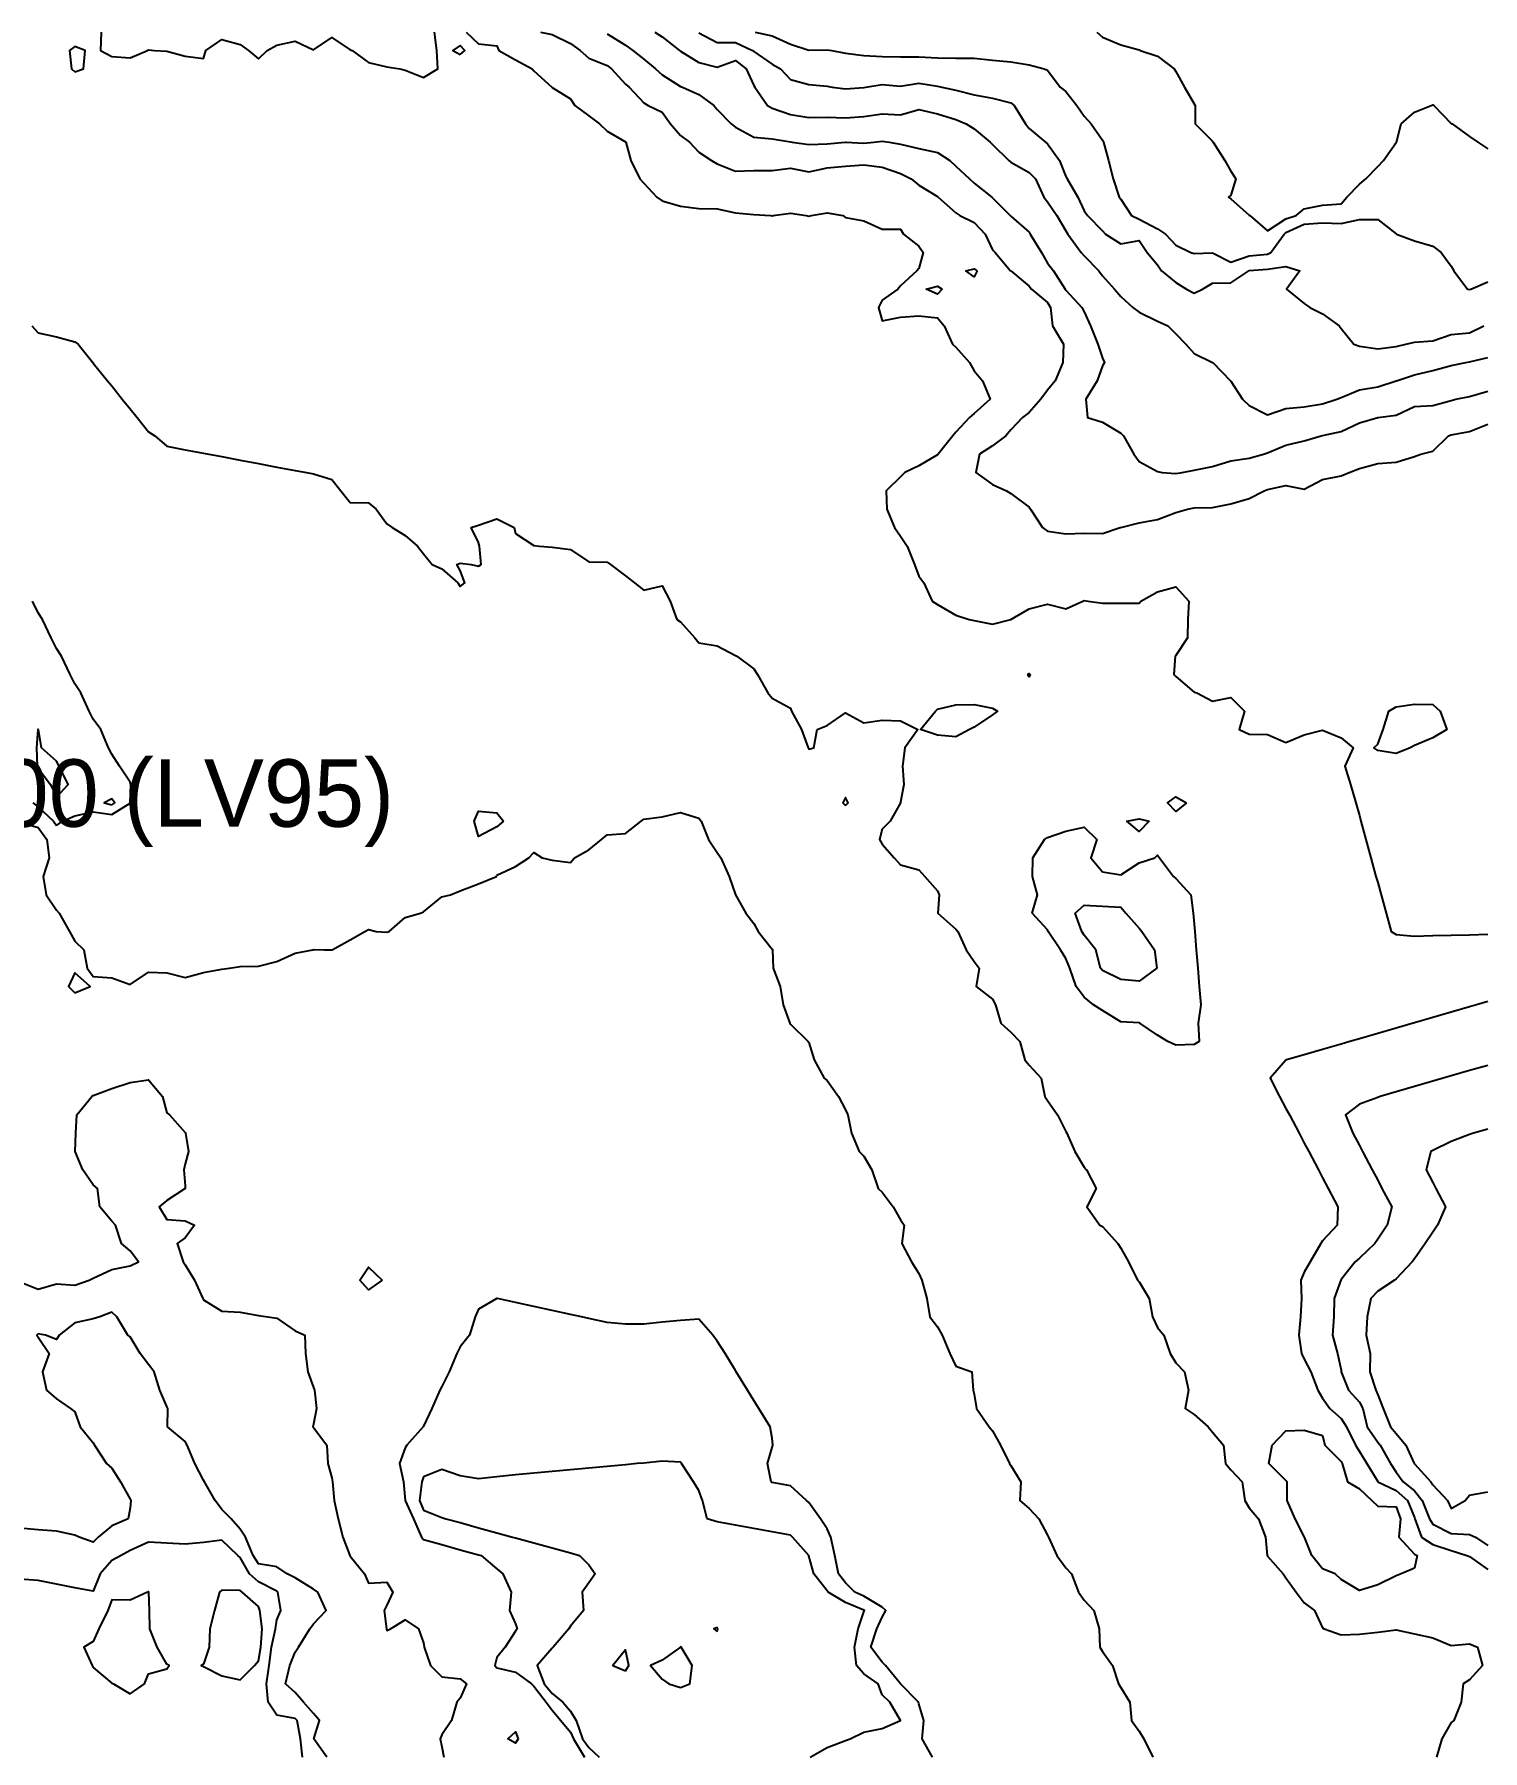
# Model space of a CAD drawing. Header units: metres. Extents: x 2681030 to 2681330, y 1246000 to 1246290.
# Drawn here: x 2681227.14 to 2681266.61, y 1246075.93 to 1246122.69 of the extents above; entities that cross this region are included whole.
import ezdxf

# ---------------------------------------------------------------- set-up
doc = ezdxf.new("R2010")
doc.units = ezdxf.units.M
doc.layers.add('BASIS_HOEHENLINIEN', color=8, linetype='Continuous')
doc.layers.add('BASIS_KOORD', color=7, linetype='Continuous')

msp = doc.modelspace()

# ---------------------------------------------------------------- linework, layer by layer
at = {"layer": 'BASIS_HOEHENLINIEN'}
for points, elevation in [([(2681228.967, 1246122.75), (2681228.947, 1246122.25), (2681229.25, 1246122.086), (2681229.75, 1246122.047), (2681230.226, 1246122.25), (2681230.25, 1246122.268), (2681230.419, 1246122.25), (2681230.75, 1246122.232), (2681231.25, 1246122.098), (2681231.75, 1246122.031), (2681231.82, 1246122.25), (2681232.25, 1246122.545), (2681232.75, 1246122.416), (2681232.976, 1246122.25), (2681233.25, 1246122.024), (2681233.489, 1246122.25), (2681233.75, 1246122.396), (2681234.25, 1246122.5), (2681234.75, 1246122.271), (2681235.25, 1246122.607), (2681235.75, 1246122.268), (2681235.807, 1246122.25), (2681236.25, 1246121.925), (2681236.75, 1246121.805), (2681237.099, 1246121.75), (2681237.25, 1246121.717), (2681237.75, 1246121.518), (2681238.137, 1246121.75), (2681238.111, 1246122.25), (2681238.05, 1246122.75)], 439), ([(2681238.75, 1246122.143), (2681238.872, 1246122.25), (2681238.75, 1246122.39), (2681238.546, 1246122.25), (2681238.75, 1246122.143)], 439), ([(2681238.909, 1246122.75), (2681239.25, 1246122.43), (2681239.75, 1246122.376), (2681239.8, 1246122.25), (2681240.25, 1246121.999), (2681240.705, 1246121.75), (2681240.75, 1246121.698), (2681241.246, 1246121.25), (2681241.25, 1246121.246), (2681241.75, 1246120.932), (2681241.874, 1246120.75), (2681242.25, 1246120.474), (2681242.541, 1246120.25), (2681242.75, 1246120.051), (2681243.25, 1246119.758), (2681243.257, 1246119.75), (2681243.4, 1246119.25), (2681243.647, 1246118.75), (2681243.75, 1246118.633), (2681244.103, 1246118.25), (2681244.25, 1246118.154), (2681244.75, 1246118.006), (2681245.25, 1246117.943), (2681245.75, 1246117.933), (2681246.25, 1246117.831), (2681246.75, 1246117.786), (2681247.201, 1246117.75), (2681247.25, 1246117.744), (2681247.279, 1246117.75), (2681247.75, 1246117.822), (2681248.179, 1246117.75), (2681248.25, 1246117.732), (2681248.308, 1246117.75), (2681248.75, 1246117.826), (2681249.176, 1246117.75), (2681249.25, 1246117.699), (2681249.75, 1246117.608), (2681250.25, 1246117.385), (2681250.75, 1246117.384), (2681250.831, 1246117.25), (2681251.25, 1246116.919), (2681251.362, 1246116.75), (2681251.25, 1246116.308), (2681251.194, 1246116.25), (2681250.75, 1246115.835), (2681250.674, 1246115.75), (2681250.25, 1246115.444), (2681250.145, 1246115.25), (2681250.25, 1246114.885), (2681250.75, 1246114.982), (2681251.25, 1246115.023), (2681251.75, 1246114.966), (2681251.934, 1246114.75), (2681252.164, 1246114.25), (2681252.25, 1246114.167), (2681252.628, 1246113.75), (2681252.75, 1246113.524), (2681252.984, 1246113.25), (2681253.192, 1246112.75), (2681252.75, 1246112.359), (2681252.629, 1246112.25), (2681252.25, 1246111.855), (2681252.175, 1246111.75), (2681251.768, 1246111.25), (2681251.75, 1246111.231), (2681251.25, 1246110.937), (2681250.867, 1246110.75), (2681250.75, 1246110.635), (2681250.351, 1246110.25), (2681250.37, 1246109.75), (2681250.579, 1246109.25), (2681250.75, 1246109.021), (2681250.929, 1246108.75), (2681251.127, 1246108.25), (2681251.25, 1246107.928), (2681251.381, 1246107.75), (2681251.607, 1246107.25), (2681251.75, 1246107.156), (2681252.25, 1246106.867), (2681252.614, 1246106.75), (2681252.75, 1246106.723), (2681253.25, 1246106.62), (2681253.75, 1246106.747), (2681253.754, 1246106.75), (2681254.25, 1246107.036), (2681254.75, 1246107.167), (2681255.25, 1246107.038), (2681255.719, 1246107.25), (2681255.75, 1246107.263), (2681255.861, 1246107.25), (2681256.25, 1246107.195), (2681256.75, 1246107.19), (2681257.25, 1246107.197), (2681257.296, 1246107.25), (2681257.75, 1246107.503), (2681258.25, 1246107.64), (2681258.601, 1246107.25), (2681258.579, 1246106.75), (2681258.568, 1246106.25), (2681258.25, 1246105.769), (2681258.228, 1246105.75), (2681258.197, 1246105.25), (2681258.25, 1246105.191), (2681258.75, 1246104.766), (2681258.825, 1246104.75), (2681259.25, 1246104.521), (2681259.75, 1246104.621), (2681260.118, 1246104.25), (2681259.978, 1246103.75), (2681260.25, 1246103.624), (2681260.75, 1246103.618), (2681261.25, 1246103.396), (2681261.75, 1246103.607), (2681262.25, 1246103.734), (2681262.75, 1246103.522), (2681263.077, 1246103.25), (2681262.854, 1246102.75), (2681263.011, 1246102.25), (2681263.156, 1246101.75), (2681263.25, 1246101.406), (2681263.293, 1246101.25), (2681263.429, 1246100.75), (2681263.566, 1246100.25), (2681263.703, 1246099.75), (2681263.75, 1246099.578), (2681263.84, 1246099.25), (2681263.977, 1246098.75), (2681264.113, 1246098.25), (2681264.25, 1246098.168), (2681264.75, 1246098.123), (2681265.25, 1246098.135), (2681265.75, 1246098.148), (2681266.25, 1246098.16), (2681266.75, 1246098.175)], 439), ([(2681240.936, 1246122.75), (2681241.25, 1246122.688), (2681241.75, 1246122.44), (2681242.015, 1246122.25), (2681242.25, 1246122.042), (2681242.75, 1246121.841), (2681242.873, 1246121.75), (2681243.25, 1246121.336), (2681243.349, 1246121.25), (2681243.75, 1246120.823), (2681243.873, 1246120.75), (2681244.25, 1246120.565), (2681244.475, 1246120.25), (2681244.75, 1246119.933), (2681244.993, 1246119.75), (2681245.25, 1246119.484), (2681245.592, 1246119.25), (2681245.75, 1246119.16), (2681246.25, 1246118.958), (2681246.75, 1246118.976), (2681247.25, 1246118.978), (2681247.75, 1246119.041), (2681248.25, 1246118.942), (2681248.75, 1246119.054), (2681249.25, 1246119.099), (2681249.75, 1246119.137), (2681250.25, 1246119.074), (2681250.75, 1246118.896), (2681251.039, 1246118.75), (2681251.25, 1246118.584), (2681251.75, 1246118.27), (2681251.776, 1246118.25), (2681252.25, 1246117.831), (2681252.359, 1246117.75), (2681252.75, 1246117.564), (2681253.053, 1246117.25), (2681253.25, 1246116.818), (2681253.326, 1246116.75), (2681253.748, 1246116.25), (2681253.75, 1246116.247), (2681254.25, 1246115.831), (2681254.318, 1246115.75), (2681254.75, 1246115.384), (2681254.838, 1246115.25), (2681254.892, 1246114.75), (2681255.191, 1246114.25), (2681255.173, 1246113.75), (2681254.96, 1246113.25), (2681254.75, 1246112.996), (2681254.569, 1246112.75), (2681254.25, 1246112.389), (2681254.07, 1246112.25), (2681253.75, 1246111.916), (2681253.613, 1246111.75), (2681253.25, 1246111.48), (2681252.899, 1246111.25), (2681252.8, 1246110.75), (2681253.25, 1246110.424), (2681253.634, 1246110.25), (2681253.75, 1246110.18), (2681254.25, 1246109.805), (2681254.29, 1246109.75), (2681254.617, 1246109.25), (2681254.75, 1246109.155), (2681255.25, 1246109.086), (2681255.75, 1246109.097), (2681256.25, 1246109.091), (2681256.735, 1246109.25), (2681256.75, 1246109.255), (2681257.25, 1246109.38), (2681257.75, 1246109.476), (2681258.25, 1246109.663), (2681258.569, 1246109.75), (2681258.75, 1246109.792), (2681259.25, 1246109.799), (2681259.75, 1246109.896), (2681260.25, 1246110.047), (2681260.658, 1246110.25), (2681260.75, 1246110.285), (2681261.25, 1246110.396), (2681261.75, 1246110.301), (2681262.25, 1246110.562), (2681262.75, 1246110.662), (2681262.97, 1246110.75), (2681263.25, 1246110.863), (2681263.75, 1246110.996), (2681264.25, 1246111.036), (2681264.75, 1246111.191), (2681264.927, 1246111.25), (2681265.25, 1246111.33), (2681265.676, 1246111.75), (2681265.75, 1246111.781), (2681266.25, 1246111.865), (2681266.75, 1246112.068)], 438.5), ([(2681242.75, 1246122.702), (2681243.25, 1246122.394), (2681243.448, 1246122.25), (2681243.75, 1246122.01), (2681244.069, 1246121.75), (2681244.25, 1246121.589), (2681244.75, 1246121.272), (2681244.802, 1246121.25), (2681245.25, 1246121.049), (2681245.66, 1246120.75), (2681245.75, 1246120.64), (2681246.128, 1246120.25), (2681246.25, 1246120.159), (2681246.75, 1246119.884), (2681247.25, 1246119.84), (2681247.75, 1246119.757), (2681247.798, 1246119.75), (2681248.25, 1246119.686), (2681248.75, 1246119.705), (2681249.241, 1246119.75), (2681249.25, 1246119.751), (2681249.263, 1246119.75), (2681249.75, 1246119.722), (2681250.021, 1246119.75), (2681250.25, 1246119.778), (2681250.436, 1246119.75), (2681250.75, 1246119.695), (2681251.25, 1246119.578), (2681251.75, 1246119.475), (2681252.092, 1246119.25), (2681252.25, 1246119.1), (2681252.625, 1246118.75), (2681252.75, 1246118.638), (2681253.237, 1246118.25), (2681253.25, 1246118.238), (2681253.734, 1246117.75), (2681253.75, 1246117.732), (2681254.25, 1246117.299), (2681254.281, 1246117.25), (2681254.589, 1246116.75), (2681254.75, 1246116.456), (2681254.919, 1246116.25), (2681255.234, 1246115.75), (2681255.25, 1246115.721), (2681255.685, 1246115.25), (2681255.75, 1246115.126), (2681255.92, 1246114.75), (2681256.122, 1246114.25), (2681256.25, 1246113.867), (2681256.302, 1246113.75), (2681256.25, 1246113.657), (2681256.106, 1246113.25), (2681255.799, 1246112.75), (2681255.841, 1246112.25), (2681256.25, 1246112.12), (2681256.75, 1246111.823), (2681256.824, 1246111.75), (2681257.101, 1246111.25), (2681257.25, 1246111.051), (2681257.75, 1246110.777), (2681257.88, 1246110.75), (2681258.25, 1246110.721), (2681258.418, 1246110.75), (2681258.75, 1246110.817), (2681259.25, 1246110.919), (2681259.75, 1246111.067), (2681260.25, 1246111.142), (2681260.642, 1246111.25), (2681260.75, 1246111.287), (2681261.25, 1246111.501), (2681261.75, 1246111.614), (2681262.21, 1246111.75), (2681262.25, 1246111.762), (2681262.75, 1246111.874), (2681263.25, 1246112.103), (2681263.75, 1246112.25), (2681263.75, 1246112.25), (2681264.25, 1246112.319), (2681264.75, 1246112.547), (2681265.25, 1246112.574), (2681265.75, 1246112.717), (2681265.883, 1246112.75), (2681266.25, 1246112.819), (2681266.75, 1246112.964)], 438), ([(2681244.054, 1246122.75), (2681244.25, 1246122.622), (2681244.72, 1246122.25), (2681244.75, 1246122.229), (2681245.25, 1246121.925), (2681245.75, 1246121.8), (2681246.25, 1246121.976), (2681246.537, 1246121.75), (2681246.75, 1246121.296), (2681246.777, 1246121.25), (2681247.118, 1246120.75), (2681247.25, 1246120.682), (2681247.75, 1246120.504), (2681248.25, 1246120.426), (2681248.75, 1246120.433), (2681249.25, 1246120.416), (2681249.75, 1246120.452), (2681250.25, 1246120.52), (2681250.75, 1246120.497), (2681251.25, 1246120.64), (2681251.75, 1246120.526), (2681252.25, 1246120.366), (2681252.534, 1246120.25), (2681252.75, 1246120.114), (2681253.193, 1246119.75), (2681253.25, 1246119.693), (2681253.694, 1246119.25), (2681253.75, 1246119.209), (2681254.25, 1246118.93), (2681254.421, 1246118.75), (2681254.649, 1246118.25), (2681254.75, 1246118.128), (2681255.003, 1246117.75), (2681255.25, 1246117.341), (2681255.304, 1246117.25), (2681255.668, 1246116.75), (2681255.75, 1246116.653), (2681256.15, 1246116.25), (2681256.25, 1246116.114), (2681256.577, 1246115.75), (2681256.75, 1246115.551), (2681257.078, 1246115.25), (2681257.25, 1246115.125), (2681257.75, 1246114.879), (2681258.029, 1246114.75), (2681258.25, 1246114.533), (2681258.52, 1246114.25), (2681258.75, 1246113.995), (2681259.25, 1246113.753), (2681259.254, 1246113.75), (2681259.74, 1246113.25), (2681259.75, 1246113.237), (2681260.069, 1246112.75), (2681260.25, 1246112.579), (2681260.75, 1246112.327), (2681261.25, 1246112.495), (2681261.75, 1246112.544), (2681262.25, 1246112.624), (2681262.637, 1246112.75), (2681262.75, 1246112.793), (2681263.25, 1246113.007), (2681263.75, 1246113.082), (2681264.25, 1246113.246), (2681264.262, 1246113.25), (2681264.75, 1246113.417), (2681265.25, 1246113.531), (2681265.75, 1246113.668), (2681266.15, 1246113.75), (2681266.25, 1246113.772), (2681266.75, 1246113.882)], 437.5), ([(2681245.25, 1246122.727), (2681245.75, 1246122.465), (2681246.25, 1246122.468), (2681246.713, 1246122.25), (2681246.75, 1246122.224), (2681247.25, 1246121.879), (2681247.472, 1246121.75), (2681247.75, 1246121.456), (2681248.25, 1246121.326), (2681248.75, 1246121.276), (2681248.883, 1246121.25), (2681249.25, 1246121.202), (2681249.75, 1246121.241), (2681249.805, 1246121.25), (2681250.25, 1246121.323), (2681250.75, 1246121.278), (2681251.25, 1246121.362), (2681251.75, 1246121.275), (2681251.872, 1246121.25), (2681252.25, 1246121.168), (2681252.75, 1246121.045), (2681253.25, 1246120.949), (2681253.75, 1246120.826), (2681253.843, 1246120.75), (2681254.155, 1246120.25), (2681254.25, 1246120.125), (2681254.693, 1246119.75), (2681254.75, 1246119.706), (2681255.081, 1246119.25), (2681255.25, 1246118.813), (2681255.286, 1246118.75), (2681255.577, 1246118.25), (2681255.75, 1246117.878), (2681255.838, 1246117.75), (2681256.25, 1246117.338), (2681256.331, 1246117.25), (2681256.75, 1246116.981), (2681257.25, 1246117.071), (2681257.467, 1246116.75), (2681257.75, 1246116.41), (2681257.858, 1246116.25), (2681258.25, 1246115.93), (2681258.542, 1246115.75), (2681258.75, 1246115.635), (2681258.973, 1246115.75), (2681259.25, 1246115.913), (2681259.75, 1246115.916), (2681260.234, 1246116.25), (2681260.25, 1246116.258), (2681260.75, 1246116.29), (2681261.25, 1246116.365), (2681261.63, 1246116.25), (2681261.263, 1246115.75), (2681261.75, 1246115.356), (2681261.899, 1246115.25), (2681262.25, 1246115.074), (2681262.698, 1246114.75), (2681262.75, 1246114.675), (2681263.102, 1246114.25), (2681263.25, 1246114.196), (2681263.75, 1246114.126), (2681264.25, 1246114.186), (2681264.52, 1246114.25), (2681264.75, 1246114.306), (2681265.25, 1246114.343), (2681265.75, 1246114.515), (2681266.25, 1246114.562), (2681266.641, 1246114.75)], 437), ([(2681246.781, 1246122.75), (2681247.25, 1246122.651), (2681247.75, 1246122.419), (2681248.25, 1246122.257), (2681248.75, 1246122.267), (2681248.877, 1246122.25), (2681249.25, 1246122.181), (2681249.75, 1246122.11), (2681250.25, 1246122.084), (2681250.75, 1246122.073), (2681251.25, 1246122.081), (2681251.75, 1246122.051), (2681252.25, 1246122.045), (2681252.75, 1246122.043), (2681253.25, 1246121.988), (2681253.75, 1246121.938), (2681254.25, 1246121.856), (2681254.661, 1246121.75), (2681254.75, 1246121.71), (2681255.101, 1246121.25), (2681255.25, 1246121.13), (2681255.547, 1246120.75), (2681255.75, 1246120.459), (2681255.939, 1246120.25), (2681256.25, 1246119.81), (2681256.279, 1246119.75), (2681256.416, 1246119.25), (2681256.54, 1246118.75), (2681256.705, 1246118.25), (2681256.75, 1246118.195), (2681257.041, 1246117.75), (2681257.25, 1246117.654), (2681257.75, 1246117.391), (2681257.965, 1246117.25), (2681258.25, 1246116.95), (2681258.657, 1246116.75), (2681258.75, 1246116.716), (2681259.25, 1246116.739), (2681259.75, 1246116.487), (2681260.25, 1246116.651), (2681260.75, 1246116.698), (2681260.842, 1246116.75), (2681261.197, 1246117.25), (2681261.25, 1246117.292), (2681261.75, 1246117.514), (2681262.25, 1246117.552), (2681262.75, 1246117.535), (2681263.25, 1246117.647), (2681263.75, 1246117.645), (2681264.25, 1246117.254), (2681264.258, 1246117.25), (2681264.75, 1246117.061), (2681265.25, 1246116.917), (2681265.477, 1246116.75), (2681265.75, 1246116.377), (2681265.826, 1246116.25), (2681266.2, 1246115.75), (2681266.25, 1246115.737), (2681266.291, 1246115.75), (2681266.75, 1246115.946)], 436.5), ([(2681256.092, 1246122.75), (2681256.25, 1246122.612), (2681256.75, 1246122.4), (2681257.25, 1246122.268), (2681257.277, 1246122.25), (2681257.75, 1246122.097), (2681258.204, 1246121.75), (2681258.25, 1246121.676), (2681258.488, 1246121.25), (2681258.75, 1246120.797), (2681258.772, 1246120.75), (2681258.779, 1246120.25), (2681259.25, 1246119.775), (2681259.269, 1246119.75), (2681259.587, 1246119.25), (2681259.75, 1246118.963), (2681259.883, 1246118.75), (2681259.75, 1246118.308), (2681259.687, 1246118.25), (2681259.75, 1246118.206), (2681260.25, 1246117.767), (2681260.265, 1246117.75), (2681260.75, 1246117.333), (2681261.25, 1246117.659), (2681261.524, 1246117.75), (2681261.75, 1246117.936), (2681262.25, 1246118.037), (2681262.75, 1246118.074), (2681262.908, 1246118.25), (2681263.25, 1246118.609), (2681263.423, 1246118.75), (2681263.75, 1246119.092), (2681263.906, 1246119.25), (2681264.25, 1246119.74), (2681264.266, 1246119.75), (2681264.39, 1246120.25), (2681264.75, 1246120.571), (2681265.21, 1246120.75), (2681265.25, 1246120.771), (2681265.278, 1246120.75), (2681265.75, 1246120.264), (2681265.778, 1246120.25), (2681266.25, 1246119.906), (2681266.481, 1246119.75), (2681266.75, 1246119.57)], 436), ([(2681228.25, 1246121.665), (2681228.483, 1246121.75), (2681228.527, 1246122.25), (2681228.25, 1246122.362), (2681228.097, 1246122.25), (2681228.154, 1246121.75), (2681228.25, 1246121.665)], 439), ([(2681252.833, 1246116.25), (2681252.75, 1246116.083), (2681252.526, 1246116.25), (2681252.75, 1246116.305), (2681252.833, 1246116.25)], 439), ([(2681251.877, 1246115.75), (2681251.75, 1246115.613), (2681251.444, 1246115.75), (2681251.75, 1246115.827), (2681251.877, 1246115.75)], 439), ([(2681227.073, 1246114.75), (2681227.25, 1246114.562), (2681227.75, 1246114.451), (2681228.25, 1246114.315), (2681228.335, 1246114.25), (2681228.737, 1246113.75), (2681228.75, 1246113.733), (2681229.138, 1246113.25), (2681229.25, 1246113.11), (2681229.539, 1246112.75), (2681229.75, 1246112.487), (2681229.94, 1246112.25), (2681230.25, 1246111.864), (2681230.425, 1246111.75), (2681230.75, 1246111.466), (2681231.25, 1246111.372), (2681231.75, 1246111.278), (2681231.9, 1246111.25), (2681232.25, 1246111.184), (2681232.75, 1246111.089), (2681233.25, 1246110.996), (2681233.75, 1246110.902), (2681234.25, 1246110.808), (2681234.555, 1246110.75), (2681234.75, 1246110.713), (2681235.25, 1246110.563), (2681235.498, 1246110.25), (2681235.75, 1246109.931), (2681236.25, 1246109.925), (2681236.453, 1246109.75), (2681236.75, 1246109.358), (2681236.895, 1246109.25), (2681237.25, 1246109.033), (2681237.588, 1246108.75), (2681237.75, 1246108.534), (2681237.984, 1246108.25), (2681238.25, 1246108.126), (2681238.684, 1246107.75), (2681238.75, 1246107.651), (2681238.877, 1246107.75), (2681238.75, 1246108.085), (2681238.658, 1246108.25), (2681238.75, 1246108.285), (2681239.049, 1246108.25), (2681239.25, 1246108.199), (2681239.316, 1246108.25), (2681239.277, 1246108.75), (2681239.25, 1246108.843), (2681239.045, 1246109.25), (2681239.25, 1246109.32), (2681239.75, 1246109.493), (2681240.214, 1246109.25), (2681240.25, 1246109.093), (2681240.75, 1246108.765), (2681240.905, 1246108.75), (2681241.25, 1246108.719), (2681241.75, 1246108.652), (2681242.25, 1246108.322), (2681242.75, 1246108.311), (2681242.845, 1246108.25), (2681243.25, 1246107.939), (2681243.494, 1246107.75), (2681243.75, 1246107.545), (2681244.25, 1246107.663), (2681244.473, 1246107.25), (2681244.654, 1246106.75), (2681244.75, 1246106.686), (2681245.143, 1246106.25), (2681245.25, 1246106.11), (2681245.75, 1246106.026), (2681246.25, 1246105.768), (2681246.288, 1246105.75), (2681246.75, 1246105.401), (2681246.848, 1246105.25), (2681247.133, 1246104.75), (2681247.25, 1246104.602), (2681247.75, 1246104.332), (2681247.78, 1246104.25), (2681248.049, 1246103.75), (2681248.226, 1246103.25), (2681248.25, 1246103.213), (2681248.387, 1246103.25), (2681248.471, 1246103.75), (2681248.75, 1246103.864), (2681249.25, 1246104.207), (2681249.75, 1246103.935), (2681250.25, 1246104.001), (2681250.75, 1246103.984), (2681251.215, 1246103.75), (2681250.861, 1246103.25), (2681250.804, 1246102.75), (2681250.841, 1246102.25), (2681250.75, 1246101.773), (2681250.742, 1246101.75), (2681250.466, 1246101.25), (2681250.25, 1246101.039), (2681250.172, 1246100.75), (2681250.25, 1246100.627), (2681250.569, 1246100.25), (2681250.75, 1246100.066), (2681251.25, 1246099.931), (2681251.413, 1246099.75), (2681251.75, 1246099.351), (2681251.804, 1246099.25), (2681251.761, 1246098.75), (2681252.25, 1246098.31), (2681252.304, 1246098.25), (2681252.532, 1246097.75), (2681252.75, 1246097.431), (2681252.892, 1246097.25), (2681252.811, 1246096.75), (2681253.25, 1246096.406), (2681253.337, 1246096.25), (2681253.481, 1246095.75), (2681253.75, 1246095.505), (2681253.994, 1246095.25), (2681254.137, 1246094.75), (2681254.25, 1246094.602), (2681254.582, 1246094.25), (2681254.677, 1246093.75), (2681254.75, 1246093.646), (2681255.028, 1246093.25), (2681255.25, 1246092.796), (2681255.283, 1246092.75), (2681255.494, 1246092.25), (2681255.75, 1246091.824), (2681255.818, 1246091.75), (2681256.077, 1246091.25), (2681255.82, 1246090.75), (2681256.182, 1246090.25), (2681256.25, 1246090.211), (2681256.664, 1246089.75), (2681256.75, 1246089.619), (2681256.956, 1246089.25), (2681257.2, 1246088.75), (2681257.25, 1246088.703), (2681257.519, 1246088.25), (2681257.614, 1246087.75), (2681257.75, 1246087.46), (2681257.92, 1246087.25), (2681258.096, 1246086.75), (2681258.25, 1246086.5), (2681258.482, 1246086.25), (2681258.595, 1246085.75), (2681258.502, 1246085.25), (2681258.75, 1246085.091), (2681259.126, 1246084.75), (2681259.25, 1246084.611), (2681259.55, 1246084.25), (2681259.6, 1246083.75), (2681259.75, 1246083.582), (2681260.059, 1246083.25), (2681260.13, 1246082.75), (2681260.25, 1246082.549), (2681260.505, 1246082.25), (2681260.697, 1246081.75), (2681260.741, 1246081.25), (2681260.75, 1246081.227), (2681261.178, 1246080.75), (2681261.25, 1246080.635), (2681261.529, 1246080.25), (2681261.75, 1246079.961), (2681262.028, 1246079.75), (2681262.25, 1246079.274), (2681262.292, 1246079.25), (2681262.75, 1246079.083), (2681263.25, 1246079.103), (2681263.75, 1246079.16), (2681264.25, 1246079.225), (2681264.75, 1246079.112), (2681265.25, 1246079.008), (2681265.75, 1246078.794), (2681266.25, 1246078.839), (2681266.472, 1246078.75), (2681266.607, 1246078.25), (2681266.25, 1246077.862), (2681266.081, 1246077.75), (2681266.021, 1246077.25), (2681265.824, 1246076.75), (2681265.75, 1246076.699), (2681265.501, 1246076.25), (2681265.352, 1246075.75)], 439.5), ([(2681227.75, 1246101.138), (2681227.911, 1246101.25), (2681228.25, 1246101.397), (2681228.75, 1246101.504), (2681229.25, 1246101.431), (2681229.75, 1246101.745), (2681229.754, 1246101.75), (2681229.773, 1246102.25), (2681229.75, 1246102.319), (2681229.462, 1246102.75), (2681229.25, 1246103.078), (2681229.16, 1246103.25), (2681228.951, 1246103.75), (2681228.75, 1246104.036), (2681228.639, 1246104.25), (2681228.409, 1246104.75), (2681228.25, 1246104.995), (2681228.117, 1246105.25), (2681227.886, 1246105.75), (2681227.75, 1246105.962), (2681227.603, 1246106.25), (2681227.362, 1246106.75), (2681227.25, 1246106.928), (2681227.09, 1246107.25)], 439.5), ([(2681254.276, 1246105.25), (2681254.25, 1246105.182), (2681254.217, 1246105.25), (2681254.25, 1246105.276), (2681254.276, 1246105.25)], 439.5), ([(2681252.628, 1246103.75), (2681252.25, 1246103.554), (2681251.75, 1246103.594), (2681251.287, 1246103.75), (2681251.699, 1246104.25), (2681251.75, 1246104.305), (2681252.25, 1246104.427), (2681252.75, 1246104.43), (2681253.25, 1246104.33), (2681253.387, 1246104.25), (2681253.25, 1246104.148), (2681252.75, 1246103.815), (2681252.628, 1246103.75)], 439.5), ([(2681264.631, 1246103.25), (2681264.25, 1246103.093), (2681263.75, 1246103.177), (2681263.641, 1246103.25), (2681263.75, 1246103.355), (2681263.9, 1246103.75), (2681264.054, 1246104.25), (2681264.25, 1246104.364), (2681264.75, 1246104.444), (2681265.25, 1246104.432), (2681265.453, 1246104.25), (2681265.631, 1246103.75), (2681265.25, 1246103.525), (2681264.75, 1246103.313), (2681264.631, 1246103.25)], 439), ([(2681227.75, 1246101.904), (2681228.065, 1246102.25), (2681227.823, 1246102.75), (2681227.75, 1246102.889), (2681227.333, 1246103.25), (2681227.253, 1246103.75), (2681227.25, 1246103.757), (2681227.242, 1246103.75), (2681227.203, 1246103.25), (2681227.218, 1246102.75), (2681227.25, 1246102.695), (2681227.586, 1246102.25), (2681227.75, 1246101.904)], 439), ([(2681229.25, 1246101.696), (2681229.335, 1246101.75), (2681229.25, 1246101.86), (2681229.047, 1246101.75), (2681229.25, 1246101.696)], 439), ([(2681249.25, 1246101.683), (2681249.318, 1246101.75), (2681249.25, 1246101.895), (2681249.174, 1246101.75), (2681249.25, 1246101.683)], 439.5), ([(2681258.536, 1246101.75), (2681258.25, 1246101.517), (2681258.021, 1246101.75), (2681258.25, 1246101.912), (2681258.536, 1246101.75)], 439.5), ([(2681226.75, 1246101.225), (2681227.25, 1246101.078), (2681227.486, 1246100.75), (2681227.543, 1246100.25), (2681227.382, 1246099.75), (2681227.461, 1246099.25), (2681227.75, 1246098.825), (2681227.817, 1246098.75), (2681228.104, 1246098.25), (2681228.25, 1246097.982), (2681228.489, 1246097.75), (2681228.585, 1246097.25), (2681228.75, 1246097.021), (2681229.25, 1246096.984), (2681229.75, 1246096.8), (2681230.25, 1246097.136), (2681230.75, 1246097.125), (2681231.25, 1246096.995), (2681231.75, 1246097.128), (2681232.25, 1246097.219), (2681232.459, 1246097.25), (2681232.75, 1246097.293), (2681233.25, 1246097.301), (2681233.75, 1246097.431), (2681234.25, 1246097.659), (2681234.732, 1246097.75), (2681234.75, 1246097.756), (2681235.038, 1246097.75), (2681235.25, 1246097.747), (2681235.26, 1246097.75), (2681235.75, 1246098.02), (2681236.148, 1246098.25), (2681236.25, 1246098.3), (2681236.456, 1246098.25), (2681236.75, 1246098.228), (2681236.814, 1246098.25), (2681237.25, 1246098.626), (2681237.67, 1246098.75), (2681237.75, 1246098.787), (2681238.25, 1246099.189), (2681238.487, 1246099.25), (2681238.75, 1246099.352), (2681239.25, 1246099.545), (2681239.733, 1246099.75), (2681239.75, 1246099.779), (2681240.25, 1246100.017), (2681240.615, 1246100.25), (2681240.75, 1246100.4), (2681240.983, 1246100.25), (2681241.25, 1246100.189), (2681241.75, 1246100.123), (2681241.861, 1246100.25), (2681242.25, 1246100.472), (2681242.601, 1246100.75), (2681242.75, 1246100.882), (2681243.25, 1246100.919), (2681243.683, 1246101.25), (2681243.75, 1246101.305), (2681244.25, 1246101.369), (2681244.75, 1246101.489), (2681245.25, 1246101.335), (2681245.31, 1246101.25), (2681245.515, 1246100.75), (2681245.75, 1246100.399), (2681245.848, 1246100.25), (2681246.081, 1246099.75), (2681246.246, 1246099.25), (2681246.25, 1246099.245), (2681246.535, 1246098.75), (2681246.75, 1246098.461), (2681246.868, 1246098.25), (2681247.25, 1246097.762), (2681247.262, 1246097.75), (2681247.276, 1246097.25), (2681247.469, 1246096.75), (2681247.552, 1246096.25), (2681247.73, 1246095.75), (2681247.75, 1246095.726), (2681248.226, 1246095.25), (2681248.25, 1246095.219), (2681248.395, 1246094.75), (2681248.668, 1246094.25), (2681248.75, 1246094.191), (2681249.06, 1246093.75), (2681249.25, 1246093.385), (2681249.312, 1246093.25), (2681249.407, 1246092.75), (2681249.622, 1246092.25), (2681249.75, 1246092.124), (2681249.968, 1246091.75), (2681250.141, 1246091.25), (2681250.25, 1246091.149), (2681250.544, 1246090.75), (2681250.75, 1246090.393), (2681250.85, 1246090.25), (2681250.784, 1246089.75), (2681251.046, 1246089.25), (2681251.25, 1246088.927), (2681251.324, 1246088.75), (2681251.461, 1246088.25), (2681251.547, 1246087.75), (2681251.75, 1246087.478), (2681251.884, 1246087.25), (2681252.086, 1246086.75), (2681252.25, 1246086.405), (2681252.693, 1246086.25), (2681252.724, 1246085.75), (2681252.75, 1246085.643), (2681252.821, 1246085.25), (2681253.158, 1246084.75), (2681253.25, 1246084.645), (2681253.474, 1246084.25), (2681253.717, 1246083.75), (2681253.75, 1246083.699), (2681254.025, 1246083.25), (2681254.002, 1246082.75), (2681254.25, 1246082.531), (2681254.512, 1246082.25), (2681254.75, 1246081.802), (2681254.783, 1246081.75), (2681255.01, 1246081.25), (2681255.25, 1246080.913), (2681255.403, 1246080.75), (2681255.596, 1246080.25), (2681255.75, 1246080.03), (2681256.014, 1246079.75), (2681256.161, 1246079.25), (2681256.177, 1246078.75), (2681256.25, 1246078.632), (2681256.52, 1246078.25), (2681256.688, 1246077.75), (2681256.75, 1246077.653), (2681256.993, 1246077.25), (2681257.039, 1246076.75), (2681257.25, 1246076.457), (2681257.38, 1246076.25), (2681257.625, 1246075.75)], 440), ([(2681227.103, 1246101.75), (2681227.25, 1246101.643), (2681227.669, 1246101.25), (2681227.75, 1246101.138)], 439.5), ([(2681239.924, 1246101.25), (2681239.75, 1246101.098), (2681239.25, 1246100.834), (2681239.128, 1246101.25), (2681239.25, 1246101.526), (2681239.75, 1246101.48), (2681239.924, 1246101.25)], 440), ([(2681258.886, 1246095.25), (2681258.75, 1246095.173), (2681258.25, 1246095.154), (2681258.035, 1246095.25), (2681257.75, 1246095.426), (2681257.265, 1246095.75), (2681257.25, 1246095.759), (2681256.75, 1246095.785), (2681256.25, 1246096.095), (2681256.002, 1246096.25), (2681255.75, 1246096.455), (2681255.537, 1246096.75), (2681255.36, 1246097.25), (2681255.25, 1246097.508), (2681255.104, 1246097.75), (2681254.771, 1246098.25), (2681254.75, 1246098.293), (2681254.336, 1246098.75), (2681254.479, 1246099.25), (2681254.34, 1246099.75), (2681254.356, 1246100.25), (2681254.674, 1246100.75), (2681254.75, 1246100.806), (2681255.25, 1246100.983), (2681255.75, 1246101.088), (2681256.093, 1246100.75), (2681255.929, 1246100.25), (2681256.25, 1246099.876), (2681256.75, 1246099.792), (2681257.25, 1246100.119), (2681257.681, 1246100.25), (2681257.75, 1246100.324), (2681257.8, 1246100.25), (2681258.181, 1246099.75), (2681258.25, 1246099.694), (2681258.662, 1246099.25), (2681258.725, 1246098.75), (2681258.75, 1246098.443), (2681258.766, 1246098.25), (2681258.806, 1246097.75), (2681258.847, 1246097.25), (2681258.887, 1246096.75), (2681258.928, 1246096.25), (2681258.857, 1246095.75), (2681258.886, 1246095.25)], 439.5), ([(2681257.519, 1246101.25), (2681257.25, 1246100.976), (2681256.912, 1246101.25), (2681257.25, 1246101.315), (2681257.519, 1246101.25)], 439.5), ([(2681257.73, 1246097.25), (2681257.25, 1246096.898), (2681256.75, 1246096.937), (2681256.25, 1246097.184), (2681256.198, 1246097.25), (2681256.068, 1246097.75), (2681255.75, 1246098.145), (2681255.686, 1246098.25), (2681255.504, 1246098.75), (2681255.75, 1246098.968), (2681256.25, 1246098.938), (2681256.75, 1246098.909), (2681256.888, 1246098.75), (2681257.25, 1246098.335), (2681257.326, 1246098.25), (2681257.665, 1246097.75), (2681257.73, 1246097.25)], 440), ([(2681228.25, 1246096.575), (2681228.664, 1246096.75), (2681228.25, 1246097.119), (2681228.07, 1246096.75), (2681228.25, 1246096.575)], 440), ([(2681266.75, 1246096.34), (2681266.438, 1246096.25), (2681266.25, 1246096.195), (2681265.75, 1246096.051), (2681265.25, 1246095.906), (2681264.75, 1246095.761), (2681264.713, 1246095.75), (2681264.25, 1246095.616), (2681263.75, 1246095.471), (2681263.25, 1246095.326), (2681262.988, 1246095.25), (2681262.75, 1246095.181), (2681262.25, 1246095.036), (2681261.75, 1246094.891), (2681261.263, 1246094.75), (2681261.25, 1246094.746), (2681260.824, 1246094.25), (2681261.078, 1246093.75), (2681261.25, 1246093.425), (2681261.343, 1246093.25), (2681261.607, 1246092.75), (2681261.75, 1246092.479), (2681261.871, 1246092.25), (2681262.135, 1246091.75), (2681262.25, 1246091.533), (2681262.399, 1246091.25), (2681262.664, 1246090.75), (2681262.644, 1246090.25), (2681262.25, 1246089.817), (2681262.201, 1246089.75), (2681261.914, 1246089.25), (2681261.75, 1246088.964), (2681261.653, 1246088.75), (2681261.678, 1246088.25), (2681261.642, 1246087.75), (2681261.605, 1246087.25), (2681261.669, 1246086.75), (2681261.75, 1246086.599), (2681261.927, 1246086.25), (2681262.115, 1246085.75), (2681262.25, 1246085.536), (2681262.444, 1246085.25), (2681262.75, 1246084.978), (2681262.901, 1246084.75), (2681263.142, 1246084.25), (2681263.25, 1246084.077), (2681263.457, 1246083.75), (2681263.75, 1246083.262), (2681263.758, 1246083.25), (2681264.25, 1246083.017), (2681264.559, 1246082.75), (2681264.75, 1246082.28), (2681264.763, 1246082.25), (2681264.947, 1246081.75), (2681265.25, 1246081.549), (2681265.75, 1246081.38), (2681266.183, 1246081.25), (2681266.25, 1246081.218), (2681266.75, 1246080.87)], 439), ([(2681266.75, 1246094.601), (2681266.25, 1246094.457), (2681265.75, 1246094.312), (2681265.538, 1246094.25), (2681265.25, 1246094.167), (2681264.75, 1246094.022), (2681264.25, 1246093.877), (2681263.813, 1246093.75), (2681263.75, 1246093.729), (2681263.25, 1246093.542), (2681262.868, 1246093.25), (2681263.074, 1246092.75), (2681263.25, 1246092.416), (2681263.338, 1246092.25), (2681263.602, 1246091.75), (2681263.75, 1246091.47), (2681263.866, 1246091.25), (2681264.131, 1246090.75), (2681264.012, 1246090.25), (2681263.75, 1246089.869), (2681263.668, 1246089.75), (2681263.25, 1246089.344), (2681263.14, 1246089.25), (2681262.75, 1246088.766), (2681262.741, 1246088.75), (2681262.566, 1246088.25), (2681262.558, 1246087.75), (2681262.522, 1246087.25), (2681262.658, 1246086.75), (2681262.75, 1246086.299), (2681262.758, 1246086.25), (2681262.952, 1246085.75), (2681263.25, 1246085.423), (2681263.349, 1246085.25), (2681263.461, 1246084.75), (2681263.75, 1246084.335), (2681263.819, 1246084.25), (2681264.097, 1246083.75), (2681264.25, 1246083.522), (2681264.443, 1246083.25), (2681264.75, 1246083.012), (2681264.96, 1246082.75), (2681265.165, 1246082.25), (2681265.25, 1246082.104), (2681265.75, 1246081.846), (2681266.25, 1246081.819), (2681266.415, 1246081.75), (2681266.75, 1246081.518)], 438.5), ([(2681226.75, 1246088.7), (2681227.25, 1246088.504), (2681227.75, 1246088.647), (2681228.25, 1246088.609), (2681228.634, 1246088.75), (2681228.75, 1246088.806), (2681229.25, 1246089.035), (2681229.75, 1246089.143), (2681229.982, 1246089.25), (2681229.75, 1246089.548), (2681229.521, 1246089.75), (2681229.354, 1246090.25), (2681229.25, 1246090.358), (2681228.925, 1246090.75), (2681228.868, 1246091.25), (2681228.75, 1246091.35), (2681228.462, 1246091.75), (2681228.252, 1246092.25), (2681228.273, 1246092.75), (2681228.298, 1246093.25), (2681228.707, 1246093.75), (2681228.75, 1246093.778), (2681229.25, 1246093.973), (2681229.75, 1246094.136), (2681230.25, 1246094.206), (2681230.634, 1246093.75), (2681230.75, 1246093.309), (2681230.826, 1246093.25), (2681231.25, 1246092.771), (2681231.265, 1246092.75), (2681231.344, 1246092.25), (2681231.25, 1246091.92), (2681231.215, 1246091.75), (2681231.25, 1246091.315), (2681231.253, 1246091.25), (2681231.25, 1246091.248), (2681230.75, 1246090.92), (2681230.543, 1246090.75), (2681230.75, 1246090.404), (2681231.25, 1246090.367), (2681231.507, 1246090.25), (2681231.25, 1246089.899), (2681231.03, 1246089.75), (2681231.202, 1246089.25), (2681231.25, 1246089.168), (2681231.508, 1246088.75), (2681231.73, 1246088.25), (2681231.75, 1246088.21), (2681232.25, 1246087.9), (2681232.75, 1246087.877), (2681233.25, 1246087.79), (2681233.502, 1246087.75), (2681233.75, 1246087.716), (2681234.25, 1246087.366), (2681234.514, 1246087.25), (2681234.533, 1246086.75), (2681234.596, 1246086.25), (2681234.75, 1246085.828), (2681234.78, 1246085.75), (2681234.834, 1246085.25), (2681234.75, 1246084.825), (2681234.733, 1246084.75), (2681234.75, 1246084.73), (2681235.11, 1246084.25), (2681235.142, 1246083.75), (2681235.25, 1246083.367), (2681235.267, 1246083.25), (2681235.309, 1246082.75), (2681235.421, 1246082.25), (2681235.551, 1246081.75), (2681235.737, 1246081.25), (2681235.75, 1246081.23), (2681236.14, 1246080.75), (2681236.25, 1246080.494), (2681236.75, 1246080.525), (2681236.909, 1246080.25), (2681236.75, 1246079.897), (2681236.672, 1246079.75), (2681236.735, 1246079.25), (2681236.75, 1246079.207), (2681236.845, 1246079.25), (2681237.25, 1246079.49), (2681237.607, 1246079.25), (2681237.75, 1246078.87), (2681237.761, 1246078.75), (2681237.939, 1246078.25), (2681238.25, 1246077.941), (2681238.75, 1246077.887), (2681238.922, 1246077.75), (2681238.75, 1246077.358), (2681238.66, 1246077.25), (2681238.508, 1246076.75), (2681238.25, 1246076.363), (2681238.205, 1246076.25), (2681238.25, 1246076.031), (2681238.298, 1246075.75)], 440.5), ([(2681266.75, 1246092.862), (2681266.362, 1246092.75), (2681266.25, 1246092.713), (2681265.75, 1246092.523), (2681265.25, 1246092.277), (2681265.196, 1246092.25), (2681265.069, 1246091.75), (2681265.25, 1246091.408), (2681265.333, 1246091.25), (2681265.597, 1246090.75), (2681265.376, 1246090.25), (2681265.25, 1246090.058), (2681265.045, 1246089.75), (2681264.75, 1246089.333), (2681264.691, 1246089.25), (2681264.25, 1246088.784), (2681264.206, 1246088.75), (2681263.75, 1246088.453), (2681263.567, 1246088.25), (2681263.465, 1246087.75), (2681263.438, 1246087.25), (2681263.549, 1246086.75), (2681263.533, 1246086.25), (2681263.695, 1246085.75), (2681263.75, 1246085.62), (2681263.903, 1246085.25), (2681264.103, 1246084.75), (2681264.25, 1246084.568), (2681264.514, 1246084.25), (2681264.745, 1246083.75), (2681264.75, 1246083.743), (2681265.198, 1246083.25), (2681265.25, 1246083.168), (2681265.648, 1246082.75), (2681265.75, 1246082.525), (2681266.135, 1246082.75), (2681266.25, 1246082.887), (2681266.75, 1246082.982)], 438), ([(2681236.623, 1246088.75), (2681236.25, 1246088.484), (2681236.014, 1246088.75), (2681236.25, 1246089.1), (2681236.623, 1246088.75)], 440.5), ([(2681251.615, 1246075.75), (2681251.334, 1246076.25), (2681251.385, 1246076.75), (2681251.25, 1246077.206), (2681251.237, 1246077.25), (2681250.75, 1246077.75), (2681250.75, 1246077.75), (2681250.335, 1246078.25), (2681250.25, 1246078.343), (2681249.934, 1246078.75), (2681250.105, 1246079.25), (2681250.25, 1246079.565), (2681250.349, 1246079.75), (2681250.25, 1246079.844), (2681249.75, 1246080.142), (2681249.499, 1246080.25), (2681249.25, 1246080.498), (2681249.058, 1246080.75), (2681248.952, 1246081.25), (2681248.846, 1246081.75), (2681248.75, 1246081.971), (2681248.564, 1246082.25), (2681248.25, 1246082.689), (2681248.187, 1246082.75), (2681247.75, 1246083.145), (2681247.25, 1246083.235), (2681247.22, 1246083.25), (2681247.125, 1246083.75), (2681247.25, 1246084.192), (2681247.266, 1246084.25), (2681247.25, 1246084.441), (2681247.192, 1246084.75), (2681246.886, 1246085.25), (2681246.75, 1246085.471), (2681246.579, 1246085.75), (2681246.272, 1246086.25), (2681246.25, 1246086.287), (2681245.966, 1246086.75), (2681245.75, 1246087.088), (2681245.628, 1246087.25), (2681245.25, 1246087.689), (2681244.75, 1246087.647), (2681244.25, 1246087.6), (2681243.75, 1246087.554), (2681243.25, 1246087.548), (2681242.75, 1246087.599), (2681242.25, 1246087.708), (2681242.056, 1246087.75), (2681241.75, 1246087.817), (2681241.25, 1246087.926), (2681240.75, 1246088.034), (2681240.25, 1246088.143), (2681239.76, 1246088.25), (2681239.75, 1246088.252), (2681239.749, 1246088.25), (2681239.25, 1246087.961), (2681239.158, 1246087.75), (2681239.001, 1246087.25), (2681238.75, 1246086.933), (2681238.657, 1246086.75), (2681238.443, 1246086.25), (2681238.25, 1246085.854), (2681238.195, 1246085.75), (2681237.97, 1246085.25), (2681237.75, 1246084.775), (2681237.736, 1246084.75), (2681237.292, 1246084.25), (2681237.25, 1246084.185), (2681237.092, 1246083.75), (2681237.206, 1246083.25), (2681237.245, 1246082.75), (2681237.25, 1246082.744), (2681237.471, 1246082.25), (2681237.693, 1246081.75), (2681237.75, 1246081.68), (2681238.25, 1246081.543), (2681238.75, 1246081.406), (2681239.25, 1246081.268), (2681239.317, 1246081.25), (2681239.75, 1246080.881), (2681239.907, 1246080.75), (2681240.137, 1246080.25), (2681240.088, 1246079.75), (2681240.25, 1246079.39), (2681240.3, 1246079.25), (2681240.25, 1246079.189), (2681239.972, 1246078.75), (2681239.75, 1246078.469), (2681239.687, 1246078.25), (2681239.75, 1246078.187), (2681240.25, 1246078.067), (2681240.687, 1246077.75), (2681240.75, 1246077.684), (2681241.093, 1246077.25), (2681241.25, 1246077.031), (2681241.487, 1246076.75), (2681241.75, 1246076.438), (2681241.836, 1246076.25), (2681242.132, 1246075.75)], 440), ([(2681235.117, 1246075.75), (2681234.761, 1246076.25), (2681234.912, 1246076.75), (2681234.75, 1246076.943), (2681234.477, 1246077.25), (2681234.25, 1246077.519), (2681233.983, 1246077.75), (2681234.106, 1246078.25), (2681234.25, 1246078.61), (2681234.343, 1246078.75), (2681234.651, 1246079.25), (2681234.75, 1246079.381), (2681235.093, 1246079.75), (2681234.866, 1246080.25), (2681234.75, 1246080.326), (2681234.25, 1246080.642), (2681234.033, 1246080.75), (2681233.75, 1246080.937), (2681233.25, 1246081.022), (2681233.105, 1246081.25), (2681232.895, 1246081.75), (2681232.75, 1246081.961), (2681232.505, 1246082.25), (2681232.25, 1246082.501), (2681232.069, 1246082.75), (2681231.783, 1246083.25), (2681231.75, 1246083.297), (2681231.519, 1246083.75), (2681231.31, 1246084.25), (2681231.25, 1246084.35), (2681230.769, 1246084.75), (2681230.781, 1246085.25), (2681230.75, 1246085.31), (2681230.563, 1246085.75), (2681230.407, 1246086.25), (2681230.25, 1246086.452), (2681230.022, 1246086.75), (2681229.75, 1246087.201), (2681229.693, 1246087.25), (2681229.386, 1246087.75), (2681229.25, 1246087.875), (2681228.928, 1246087.75), (2681228.75, 1246087.691), (2681228.25, 1246087.583), (2681227.821, 1246087.25), (2681227.75, 1246087.129), (2681227.443, 1246087.25), (2681227.25, 1246087.283), (2681227.209, 1246087.25), (2681227.25, 1246087.191), (2681227.55, 1246086.75), (2681227.369, 1246086.25), (2681227.475, 1246085.75), (2681227.75, 1246085.519), (2681228.126, 1246085.25), (2681228.25, 1246085.162), (2681228.389, 1246084.75), (2681228.75, 1246084.314), (2681228.781, 1246084.25), (2681229.105, 1246083.75), (2681229.25, 1246083.622), (2681229.487, 1246083.25), (2681229.75, 1246082.786), (2681229.768, 1246082.75), (2681229.75, 1246082.549), (2681229.695, 1246082.25), (2681229.25, 1246082.056), (2681228.885, 1246081.75), (2681228.75, 1246081.611), (2681228.36, 1246081.75), (2681228.25, 1246081.803), (2681227.75, 1246081.913), (2681227.25, 1246081.946), (2681226.75, 1246081.988)], 440.5), ([(2681264.385, 1246080.75), (2681264.25, 1246080.692), (2681263.75, 1246080.448), (2681263.25, 1246080.294), (2681262.75, 1246080.59), (2681262.594, 1246080.75), (2681262.25, 1246080.885), (2681261.952, 1246081.25), (2681261.755, 1246081.75), (2681261.75, 1246081.769), (2681261.499, 1246082.25), (2681261.285, 1246082.75), (2681261.284, 1246083.25), (2681261.25, 1246083.295), (2681260.784, 1246083.75), (2681260.874, 1246084.25), (2681261.25, 1246084.641), (2681261.75, 1246084.661), (2681262.25, 1246084.514), (2681262.306, 1246084.25), (2681262.75, 1246083.808), (2681262.783, 1246083.75), (2681262.924, 1246083.25), (2681263.25, 1246083.059), (2681263.587, 1246082.75), (2681263.75, 1246082.592), (2681264.25, 1246082.57), (2681264.371, 1246082.25), (2681264.327, 1246081.75), (2681264.75, 1246081.285), (2681264.829, 1246081.25), (2681264.75, 1246080.906), (2681264.385, 1246080.75)], 439.5), ([(2681248.281, 1246075.75), (2681248.75, 1246076.016), (2681249.25, 1246076.205), (2681249.376, 1246076.25), (2681249.75, 1246076.437), (2681250.25, 1246076.537), (2681250.75, 1246076.75), (2681250.75, 1246076.75), (2681250.75, 1246076.75), (2681250.451, 1246077.25), (2681250.25, 1246077.453), (2681250.135, 1246077.75), (2681249.75, 1246078.022), (2681249.544, 1246078.25), (2681249.49, 1246078.75), (2681249.595, 1246079.25), (2681249.75, 1246079.709), (2681249.768, 1246079.75), (2681249.75, 1246079.762), (2681249.25, 1246079.965), (2681248.776, 1246080.25), (2681248.75, 1246080.284), (2681248.387, 1246080.75), (2681248.25, 1246081.239), (2681248.244, 1246081.25), (2681247.8, 1246081.75), (2681247.75, 1246081.803), (2681247.25, 1246081.893), (2681246.75, 1246081.983), (2681246.25, 1246082.073), (2681245.75, 1246082.163), (2681245.479, 1246082.25), (2681245.354, 1246082.75), (2681245.25, 1246083.015), (2681245.104, 1246083.25), (2681244.776, 1246083.75), (2681244.75, 1246083.786), (2681244.25, 1246083.813), (2681243.75, 1246083.766), (2681243.573, 1246083.75), (2681243.25, 1246083.72), (2681242.75, 1246083.673), (2681242.25, 1246083.627), (2681241.75, 1246083.58), (2681241.25, 1246083.534), (2681240.75, 1246083.487), (2681240.25, 1246083.441), (2681239.75, 1246083.394), (2681239.25, 1246083.339), (2681238.75, 1246083.418), (2681238.25, 1246083.593), (2681237.75, 1246083.391), (2681237.701, 1246083.25), (2681237.636, 1246082.75), (2681237.75, 1246082.486), (2681238.25, 1246082.279), (2681238.356, 1246082.25), (2681238.75, 1246082.142), (2681239.25, 1246082.005), (2681239.75, 1246081.867), (2681240.177, 1246081.75), (2681240.25, 1246081.73), (2681240.75, 1246081.593), (2681241.25, 1246081.455), (2681241.75, 1246081.318), (2681241.998, 1246081.25), (2681242.25, 1246080.994), (2681242.423, 1246080.75), (2681242.25, 1246080.506), (2681242.07, 1246080.25), (2681242.103, 1246079.75), (2681241.75, 1246079.319), (2681241.706, 1246079.25), (2681241.277, 1246078.75), (2681241.25, 1246078.719), (2681240.848, 1246078.25), (2681241.038, 1246077.75), (2681241.25, 1246077.49), (2681241.545, 1246077.25), (2681241.75, 1246077.002), (2681241.91, 1246076.75), (2681242.078, 1246076.25), (2681242.25, 1246076.012), (2681242.534, 1246075.75)], 439.5), ([(2681234.449, 1246075.75), (2681234.393, 1246076.25), (2681234.305, 1246076.75), (2681234.25, 1246076.808), (2681233.75, 1246076.896), (2681233.51, 1246077.25), (2681233.468, 1246077.75), (2681233.541, 1246078.25), (2681233.606, 1246078.75), (2681233.714, 1246079.25), (2681233.75, 1246079.491), (2681233.862, 1246079.75), (2681233.781, 1246080.25), (2681233.75, 1246080.273), (2681233.25, 1246080.531), (2681233.009, 1246080.75), (2681232.75, 1246081.19), (2681232.686, 1246081.25), (2681232.25, 1246081.665), (2681231.75, 1246081.603), (2681231.25, 1246081.552), (2681230.75, 1246081.581), (2681230.25, 1246081.612), (2681229.75, 1246081.385), (2681229.51, 1246081.25), (2681229.25, 1246081.112), (2681228.937, 1246080.75), (2681228.75, 1246080.273), (2681228.25, 1246080.365), (2681227.75, 1246080.465), (2681227.25, 1246080.565), (2681226.75, 1246080.604)], 440), ([(2681232.75, 1246077.862), (2681233.14, 1246078.25), (2681233.25, 1246078.374), (2681233.313, 1246078.75), (2681233.348, 1246079.25), (2681233.291, 1246079.75), (2681233.25, 1246079.856), (2681232.81, 1246080.25), (2681232.75, 1246080.295), (2681232.25, 1246080.304), (2681232.192, 1246080.25), (2681232.052, 1246079.75), (2681231.923, 1246079.25), (2681231.91, 1246078.75), (2681231.75, 1246078.284), (2681231.688, 1246078.25), (2681231.75, 1246078.226), (2681232.25, 1246077.97), (2681232.75, 1246077.862)], 439.5), ([(2681229.75, 1246077.481), (2681230.147, 1246077.75), (2681230.25, 1246078.024), (2681230.75, 1246078.162), (2681230.816, 1246078.25), (2681230.75, 1246078.285), (2681230.487, 1246078.75), (2681230.286, 1246079.25), (2681230.278, 1246079.75), (2681230.265, 1246080.25), (2681230.25, 1246080.264), (2681230.227, 1246080.25), (2681229.75, 1246080.026), (2681229.25, 1246080.035), (2681229.147, 1246079.75), (2681228.897, 1246079.25), (2681228.75, 1246078.906), (2681228.491, 1246078.75), (2681228.722, 1246078.25), (2681228.75, 1246078.2), (2681229.25, 1246077.772), (2681229.299, 1246077.75), (2681229.75, 1246077.481)], 439.5), ([(2681245.75, 1246079.181), (2681245.772, 1246079.25), (2681245.75, 1246079.288), (2681245.655, 1246079.25), (2681245.75, 1246079.181)], 439), ([(2681243.25, 1246078.108), (2681243.344, 1246078.25), (2681243.25, 1246078.678), (2681242.911, 1246078.25), (2681243.25, 1246078.108)], 439), ([(2681244.75, 1246077.654), (2681245.008, 1246077.75), (2681245.071, 1246078.25), (2681244.767, 1246078.75), (2681244.75, 1246078.757), (2681244.748, 1246078.75), (2681244.25, 1246078.4), (2681243.929, 1246078.25), (2681244.25, 1246077.875), (2681244.437, 1246077.75), (2681244.75, 1246077.654)], 439), ([(2681240.327, 1246076.25), (2681240.25, 1246076.131), (2681240.048, 1246076.25), (2681240.25, 1246076.441), (2681240.327, 1246076.25)], 440.5)]:
    msp.add_lwpolyline(points, dxfattribs=dict(at, elevation=elevation))

# ---------------------------------------------------------------- texts
at = {"layer": 'BASIS_KOORD'}
msp.add_text("E 2'681'200 / N 1'246'100 (LV95)", height=1.835, dxfattribs=at).set_placement((2681201.101, 1246101.101))

doc.saveas('drawing.dxf')
